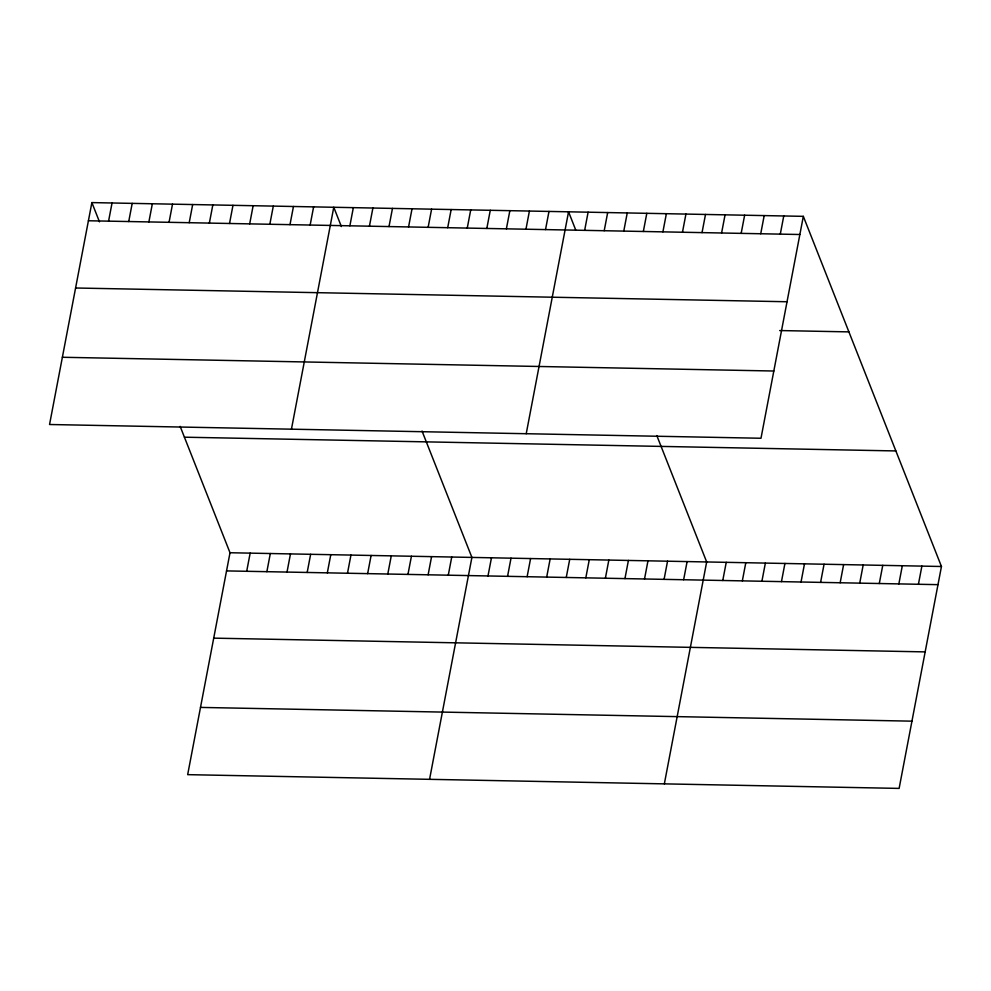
<?xml version="1.0" encoding="UTF-8"?>
<svg xmlns="http://www.w3.org/2000/svg" width="991" height="991" viewBox="0 0 991 991"><rect width="100%" height="100%" fill="white"/><g stroke="black" fill="none" stroke-linecap="round" stroke-linejoin="round"><path stroke-width="1.49" d="M91.878 202.598L49.55 424.507L760.989 438.257L803.329 216.348L91.878 202.598L99.484 221.848M108.576 221.142L112.045 202.982M128.731 221.538L132.199 203.378M148.885 221.922L152.354 203.762M169.052 222.318L172.508 204.158M189.207 222.702L192.675 204.542M209.361 223.099L212.83 204.926M229.516 223.483L232.984 205.323M249.682 223.867L253.139 205.707M269.837 224.263L273.305 206.103M289.991 224.647L293.46 206.487M180.151 426.365L230.011 552.743L187.671 774.652L899.122 788.402L941.45 566.493L803.329 216.348M310.146 225.044L313.614 206.884M246.697 571.287L250.166 553.127M291.441 429.19L333.769 207.268L341.375 226.53M266.864 571.683L270.32 553.523M349.873 225.812L353.341 207.652M287.018 572.067L290.474 553.907M369.432 226.183L372.901 208.023M307.173 572.464L310.641 554.303M389.005 226.567L392.473 208.407M327.327 572.848L330.796 554.687M408.565 226.939L412.033 208.779M347.494 573.244L350.95 555.084M428.137 227.323L431.593 209.163M367.649 573.628L371.105 555.468M447.697 227.695L451.165 209.535M387.803 574.012L391.272 555.852M467.257 228.079L470.725 209.919M407.958 574.408L411.426 556.248M486.829 228.45L490.285 210.29M428.124 574.792L431.58 556.632M506.389 228.834L509.857 210.674M448.279 575.189L451.735 557.029M525.961 229.206L529.417 211.046M429.561 779.335L471.902 557.413L422.042 431.048M545.521 229.59L548.989 211.43M487.993 575.957L491.462 557.797M526.221 433.724L568.549 211.801L575.635 229.776M507.565 576.328L511.022 558.168M584.653 230.346L588.109 212.185M527.125 576.712L530.594 558.552M604.213 230.717L607.681 212.557M546.698 577.084L550.154 558.924M623.785 231.101L627.241 212.941M566.257 577.468L569.726 559.308M643.345 231.473L646.813 213.313M585.817 577.84L589.286 559.68M662.905 231.857L666.373 213.697M605.39 578.224L608.846 560.064M682.477 232.228L685.933 214.068M624.949 578.595L628.418 560.435M702.037 232.612L705.505 214.452M644.522 578.979L647.978 560.819M721.597 232.996L725.065 214.824M664.081 579.351L667.55 561.191M741.169 233.368L744.637 215.208M683.641 579.735L687.11 561.575M760.729 233.752L764.197 215.58M664.342 783.869L706.67 561.947L656.822 435.582M780.301 234.124L783.757 215.964M722.773 580.491L726.242 562.331M742.333 580.862L745.802 562.702M761.906 581.246L765.374 563.086M781.465 581.618L784.934 563.458M801.038 582.002L804.494 563.842M820.598 582.386L824.066 564.213M840.157 582.758L843.626 564.597M859.73 583.142L863.186 564.969M879.29 583.513L882.758 565.353M898.862 583.897L902.318 565.737M918.422 584.269L921.89 566.109M88.422 220.758L799.861 234.508M75.589 287.997L787.04 301.747M779.682 330.548L848.903 331.886M62.371 357.268L773.822 371.018M184.425 437.192L895.864 450.942M230.011 552.743L941.45 566.493M226.543 570.903L937.982 584.653M213.722 638.142L925.16 651.892M200.504 707.413L911.943 721.163"/></g></svg>
